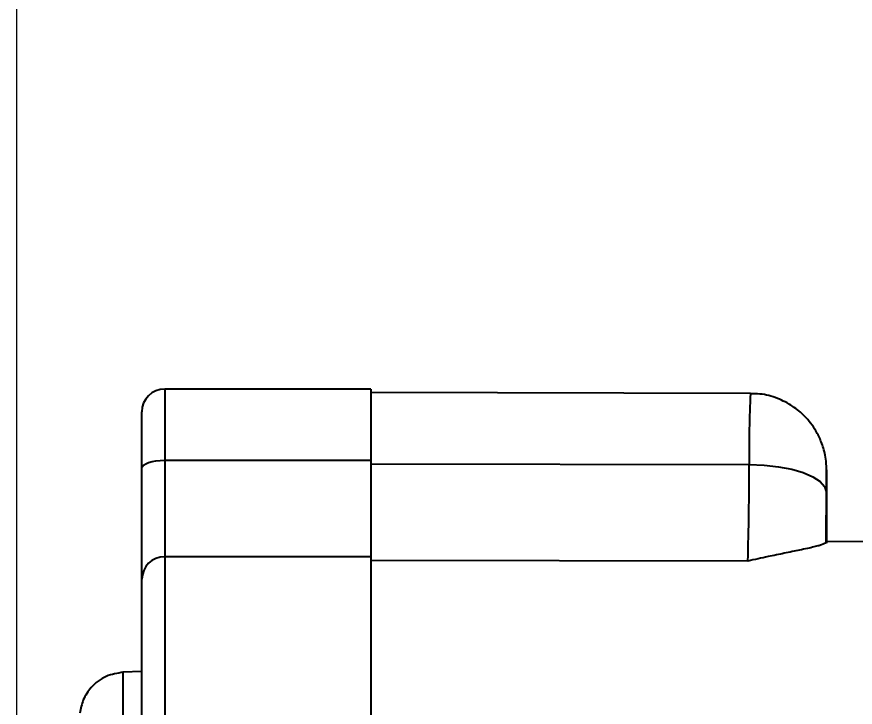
# Model space of a CAD drawing. Header units: millimetres. Extents: x 2312 to 3992, y 755 to 1943.
# Drawn here: x 2684.6 to 2734.06, y 1733.6 to 1774.32 of the extents above; entities that cross this region are included whole.
import ezdxf

# ---------------------------------------------------------------- set-up
doc = ezdxf.new("R2010")
doc.units = ezdxf.units.MM
doc.layers.add('标注', color=3, linetype='Continuous', lineweight=13)
doc.styles.add('SLDTEXTSTYLE1', font='txt.shx', dxfattribs={"width": 0.7, "bigfont": 'gbcbig.shx'})
doc.dimstyles.new('SLDDIMSTYLE12$0', dxfattribs={"dimtxt": 12, "dimasz": 10, "dimexe": 0, "dimexo": 0.0625, "dimgap": 0.875, "dimtad": 1, "dimdec": 1, "dimlfac": 1.8, "dimrnd": 1e-09, "dimzin": 12, "dimdsep": 46, "dimtxsty": 'SLDTEXTSTYLE1', "dimcen": 0.09, "dimdle": 8.16, "dimclrd": 3, "dimclre": 3, "dimadec": 0, "dimazin": 3, "dimtfac": 1, "dimtdec": 1, "dimtofl": 0, "dimtmove": 0, "dimatfit": 3, "dimfxl": 0, "dimfrac": 2, "dimtolj": 1, "dimlwd": 5, "dimlwe": 5, "dimarcsym": 0})

# ---------------------------------------------------------------- blocks, each defined once
blk = doc.blocks.new('*D45')
at = {"layer": 'Defpoints', "color": 0, "transparency": 16777216}
for p in [(2923.809, 1855.641), (2923.809, 1839.674), (2684.601, 1694.135)]:
    blk.add_point(p, dxfattribs=at)
at = {"layer": '标注', "color": 3, "lineweight": 5, "transparency": 16777216}
blk.add_line((2684.601, 1694.197), (2684.601, 1855.641), dxfattribs=at)
at = {"layer": '标注', "color": 3, "linetype": 'Continuous', "lineweight": 5, "transparency": 16777216}
for p, q in [((2694.601, 1855.641), (2913.809, 1855.641)), ((2923.809, 1839.736), (2923.809, 1855.641))]:
    blk.add_line(p, q, dxfattribs=at)
at = {"layer": '标注', "color": 3, "transparency": 16777216}
for points in [[(2694.601, 1857.308), (2694.601, 1853.974), (2684.601, 1855.641)], [(2913.809, 1857.308), (2913.809, 1853.974), (2923.809, 1855.641)]]:
    blk.add_solid(points, dxfattribs=at)
at = {"layer": '标注', "color": 0, "transparency": 16777216, "insert": (2804.205, 1867.944), "char_height": 10, "attachment_point": 5, "style": 'SLDTEXTSTYLE1'}
blk.add_mtext('\\A1;{\\H2.28571x;290}', dxfattribs=at)

msp = doc.modelspace()

# ---------------------------------------------------------------- linework, layer by layer
at = {"color": 7, "linetype": 'Continuous', "lineweight": 25}
for p, q in [((2705.479, 1752.365), (2693.329, 1752.365)), ((2693.329, 1752.365), (2693.329, 1748.163)), ((2705.479, 1752.365), (2705.479, 1748.163)), ((2727.878, 1752.106), (2705.479, 1752.154)), ((2691.979, 1747.688), (2691.979, 1751.015)), ((2693.329, 1748.163), (2693.329, 1742.473)), ((2693.329, 1748.163), (2705.479, 1748.163)), ((2705.479, 1748.163), (2705.479, 1742.473)), ((2691.979, 1741.145), (2691.979, 1747.688)), ((2705.479, 1747.952), (2727.809, 1747.904)), ((2781.857, 1743.26), (2732.359, 1743.366)), ((2693.329, 1742.473), (2693.329, 1684.516)), ((2705.479, 1742.473), (2693.329, 1742.473)), ((2705.479, 1742.473), (2705.479, 1725.689)), ((2727.729, 1742.214), (2705.479, 1742.262)), ((2691.979, 1684.274), (2691.979, 1741.145)), ((2691.979, 1735.716), (2690.866, 1735.658)), ((2690.866, 1735.658), (2690.866, 1607.611))]:
    msp.add_line(p, q, dxfattribs=at)
at = {"color": 7, "linetype": 'Continuous', "lineweight": 25, "flags": 128}
for points in [[(2691.979, 1747.688), (2692.005, 1747.781), (2692.082, 1747.87), (2692.207, 1747.952), (2692.374, 1748.024), (2692.579, 1748.083), (2692.812, 1748.127), (2693.066, 1748.154), (2693.329, 1748.163)], [(2727.809, 1747.904), (2728.688, 1747.872), (2729.534, 1747.78), (2730.315, 1747.632), (2731.002, 1747.434), (2731.568, 1747.193), (2731.99, 1746.919), (2732.253, 1746.621), (2732.347, 1746.312)], [(2732.384, 1746.312), (2732.382, 1746.833), (2732.379, 1747.244), (2732.374, 1747.506), (2732.368, 1747.596), (2732.362, 1747.506), (2732.357, 1747.244), (2732.351, 1746.833), (2732.347, 1746.312)], [(2732.347, 1746.312), (2732.345, 1745.913), (2732.342, 1745.518), (2732.34, 1745.129), (2732.337, 1744.747), (2732.334, 1744.37), (2732.331, 1744.001), (2732.328, 1743.638), (2732.325, 1743.283)], [(2732.394, 1743.283), (2732.392, 1743.638), (2732.39, 1744.001), (2732.389, 1744.37), (2732.388, 1744.747), (2732.387, 1745.129), (2732.386, 1745.518), (2732.385, 1745.913), (2732.384, 1746.312)], [(2732.359, 1743.366), (2732.359, 1743.366), (2732.351, 1743.361), (2732.342, 1743.345), (2732.334, 1743.319), (2732.325, 1743.283)]]:
    msp.add_lwpolyline(points, dxfattribs=at)
at = {"color": 7, "linetype": 'Continuous', "lineweight": 25}
for centre, radius, start, end in [((2693.329, 1751.015), 1.35, 90, 180), ((2801.123, 1748.796), 73.319, 177.41285, 180.69694), ((2525.899, 1747.893), 201.91, 358.38828, 0.00315), ((2693.318, 1741.134), 1.339, 89.5378, 179.5303)]:
    msp.add_arc(centre, radius, start, end, dxfattribs=at)
for points, knots in [([(2732.384, 1746.327), (2732.384, 1746.549), (2732.382, 1747.01), (2732.378, 1747.425), (2732.373, 1747.652), (2732.366, 1747.816), (2732.348, 1748.082), (2732.278, 1748.587), (2732.088, 1749.232), (2731.702, 1750.021), (2731.144, 1750.745), (2730.366, 1751.393), (2729.471, 1751.846), (2728.609, 1752.094), (2728.066, 1752.079), (2727.878, 1752.074)], [0, 0, 0, 0, 0.080366, 0.167109, 0.214257, 0.241619, 0.264986, 0.317515, 0.408114, 0.487957, 0.606974, 0.708035, 0.820813, 0.937864, 1, 1, 1, 1]), ([(2732.325, 1743.283), (2732.24, 1743.236), (2732.124, 1743.171), (2731.628, 1743.051), (2731.244, 1742.964), (2730.675, 1742.843), (2729.903, 1742.684), (2728.868, 1742.471), (2728.132, 1742.305), (2727.729, 1742.214)], [0, 0, 0, 0, 0.230707, 0.315448, 0.404945, 0.499649, 0.659665, 0.813802, 1, 1, 1, 1]), ([(2690.889, 1735.659), (2690.542, 1735.604), (2689.827, 1735.492), (2689.003, 1734.853), (2688.482, 1734.065), (2688.374, 1733.513), (2688.322, 1733.246)], [0, 0, 0, 0, 0.272061, 0.561967, 0.787938, 1, 1, 1, 1])]:
    msp.add_open_spline(points, degree=3, knots=knots, dxfattribs=at)

# ---------------------------------------------------------------- dimensions: what is measured, and where the dimension line sits
at = {"layer": '标注'}
dim = msp.add_linear_dim(base=(2923.809, 1855.641), p1=(2684.601, 1694.135), p2=(2923.809, 1839.674), text='{\\H2.28571x;290}', dimstyle='SLDDIMSTYLE12$0', override={"dimtxt": 10, "dimtdec": 3, "dimtzin": 0}, dxfattribs=at)
dim.commit()
dim.dimension.update_dxf_attribs({"geometry": '*D45', "text_midpoint": (2804.205, 1855.641), "dimtype": 160})

doc.saveas('drawing.dxf')
